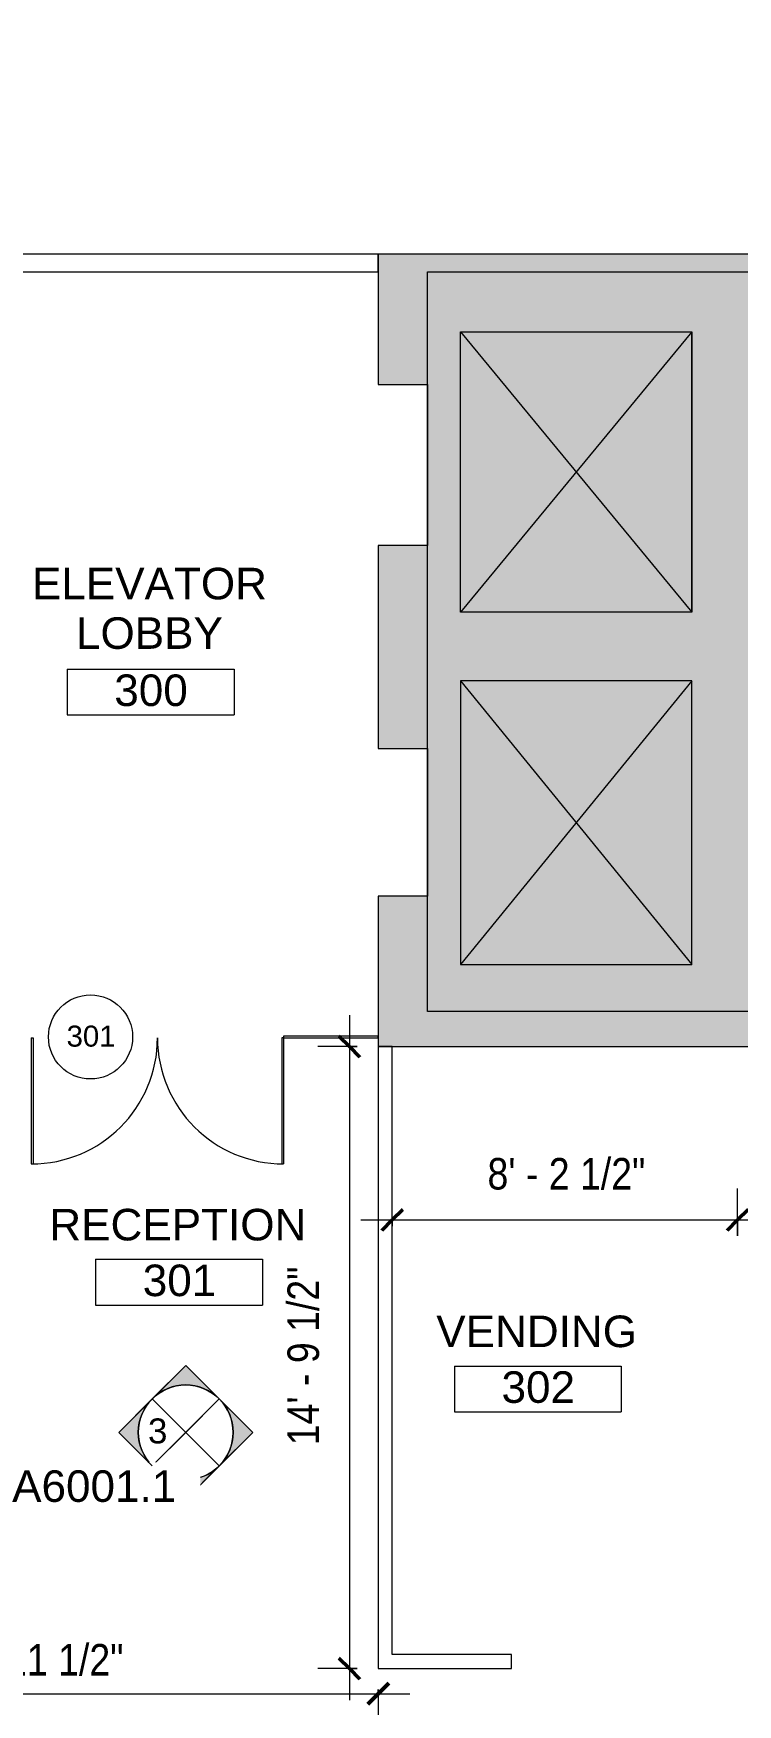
# Model space of a CAD drawing. Header units: inches. Extents: x 41 to 3077, y -701 to 1388.
# Drawn here: x 1477.4 to 1678.3, y -351.5 to 125.3 of the extents above; entities that cross this region are included whole.
import ezdxf

# ---------------------------------------------------------------- set-up
doc = ezdxf.new("R2010")
doc.units = ezdxf.units.IN
doc.header["$MEASUREMENT"] = 0
for name, color, linetype, lineweight in [('3rd Floor Revit Background_dwg', 8, 'Continuous', 9), ('A-ANNO-DIMS', 211, 'Continuous', 9), ('A-ANNO-DIMS-96', 211, 'Continuous', 9), ('A-AREA-IDEN', 2, 'Continuous', 20), ('A-DETL-GENF', 92, 'Continuous', 9), ('A-DETL-MEDM', 33, 'Continuous', 20), ('A-DOOR', 31, 'Continuous', 9), ('A-DOOR-IDEN', 31, 'Continuous', 20), ('A-WALL', 113, 'Continuous', 9), ('AWAEX', 7, 'Continuous', 9), ('G-ANNO-SYMB', 111, 'Continuous', 9), ('I-WALL', 2, 'Continuous', 9)]:
    doc.layers.add(name, color=color, linetype=linetype, lineweight=lineweight)
doc.styles.add('Arial', font='arial.ttf', dxfattribs={"height": 9})
doc.styles.add('Arial_3', font='arial.ttf', dxfattribs={"height": 7.125})
doc.styles.add('Arial_4', font='arial.ttf', dxfattribs={"height": 6})
doc.styles.add('Arial_5', font='arial.ttf', dxfattribs={"width": 0.85, "height": 9})
doc.dimstyles.new('Linear_-_3_32__Arial__85_-_1_2__Tolerance', dxfattribs={"dimscale": 12, "dimtxt": 9.182335, "dimasz": 0.5, "dimexe": 0.75, "dimexo": 0.5, "dimgap": 0.5, "dimtad": 1, "dimdec": 1, "dimrnd": 0.5, "dimzin": 3, "dimdsep": 46, "dimlunit": 4, "dimtxsty": 'Arial_5', "dimblk1": 'OBLIQUE', "dimblk2": 'OBLIQUE', "dimsah": 1, "dimcen": 0.09, "dimdle": 0.75, "dimazin": 0, "dimtfac": 1, "dimtdec": 4, "dimtix": 1, "dimtmove": 0, "dimatfit": 3, "dimfxl": 1, "dimtvp": 1, "dimfrac": 2, "dimtolj": 1, "dimtzin": 0, "dimarcsym": 2})
doc.dimstyles.new('Linear_-_3_32__Arial__85_-_1_2__Tolerance_1', dxfattribs={"dimscale": 12, "dimtxt": 9.182335, "dimasz": 0.5, "dimexe": 0.75, "dimexo": 0.5, "dimgap": 0.5, "dimtad": 1, "dimdec": 1, "dimrnd": 0.5, "dimzin": 3, "dimdsep": 46, "dimlunit": 4, "dimtxsty": 'Arial_5', "dimblk1": 'OBLIQUE', "dimblk2": 'OBLIQUE', "dimsah": 1, "dimcen": 0.09, "dimdle": 0.75, "dimazin": 0, "dimtfac": 1, "dimtdec": 4, "dimtix": 1, "dimtmove": 2, "dimatfit": 3, "dimfxl": 1, "dimtvp": 1, "dimfrac": 2, "dimtolj": 1, "dimtzin": 0, "dimarcsym": 2})

# ---------------------------------------------------------------- blocks, each defined once
blk = doc.blocks.new('Double-Glass - No Frame - 72_ x 96_-2616943-3rd Floor New Construction - Partition Plan')
at = {"layer": 'A-DOOR', "color": 250, "lineweight": 20}
for p, q in [((-36, -0.25), (-36, -36.25)), ((-36, -0.25), (-35.5, -0.25)), ((-35.5, -0.25), (-35.5, -36.25)), ((35.5, -0.25), (35.5, -36.25)), ((36, -0.25), (35.5, -0.25)), ((36, -0.25), (36, -36.25)), ((-36, -36.25), (-35.5, -36.25))]:
    blk.add_line(p, q, dxfattribs=at)
at = {"layer": 'A-DOOR'}
for centre, start, end in [((-36, -0.25), 270, 360), ((36, -0.25), 180, 270)]:
    blk.add_arc(centre, 36, start, end, dxfattribs=at)
blk = doc.blocks.new('3rd Floor Revit Background_dwg-1506769-3rd Floor New Construction - Partition Plan')
at = {"layer": 'AWAEX'}
for p, q in [((863.19, 62.36), (393.16, 62.36)), ((482.62, 40.18), (416.62, -39.82)), ((416.62, 40.18), (482.62, -39.82)), ((482.62, -39.82), (482.62, 40.18)), ((482.62, -59.36), (416.62, -140.36)), ((416.62, -59.36), (482.62, -140.36)), ((482.62, -140.36), (482.62, -59.36)), ((393.16, -161.23), (393.16, -163.73))]:
    blk.add_line(p, q, dxfattribs=at)
at = {"layer": 'AWAEX', "flags": 128}
for points in [[(393.16, 57.36), (393.16, 25.14), (407.16, 25.14)], [(407.16, -120.86), (393.16, -120.86), (393.16, -160.73)], [(397.16, -163.73), (531.66, -163.73), (531.66, -147.94), (545.07, -147.94)]]:
    blk.add_lwpolyline(points, dxfattribs=at)
for points in [[(504.16, -153.73), (407.16, -153.73), (407.16, 57.36), (504.16, 57.36)], [(416.62, 40.18), (482.62, 40.18), (482.62, -39.82), (416.62, -39.82)], [(393.16, -78.73), (407.16, -78.73), (407.16, -20.73), (393.16, -20.73)], [(416.62, -140.36), (482.62, -140.36), (482.62, -59.36), (416.62, -59.36)]]:
    blk.add_lwpolyline(points, close=True, dxfattribs=at)
blk = doc.blocks.new('FORM Room Tag - Name _ Number-61107-3rd Floor New Construction - Partition Plan')
at = {"layer": 'A-AREA-IDEN'}
for p, q in [((-0.2444, -0.0231), (-0.2444, -0.1589)), ((-0.2444, -0.0231), (0.2515, -0.0231)), ((0.2515, -0.0231), (0.2515, -0.1589)), ((-0.2444, -0.1589), (0.2515, -0.1589))]:
    blk.add_line(p, q, dxfattribs=at)
blk = doc.blocks.new('FORM Door Tag - Default-60822-3rd Floor New Construction - Partition Plan')
at = {"layer": 'A-DOOR-IDEN'}
blk.add_circle((-0.002, 0), 0.125, dxfattribs=at)
blk = doc.blocks.new('Elevation - Interiors-59324-3rd Floor New Construction - Partition Plan')
at = {"layer": 'G-ANNO-SYMB'}
h = blk.add_hatch(color=256, dxfattribs=at)
edge = h.paths.add_edge_path(flags=0)
edge.add_line((-0.0996, 0.0996), (0, 0.1992))
edge.add_line((0, 0.1992), (0.0996, 0.0996))
edge.add_arc((0, 0), 0.1409, 45, 135)
h = blk.add_hatch(color=256, dxfattribs=at)
edge = h.paths.add_edge_path(flags=0)
edge.add_line((-0.1992, 0), (-0.0996, 0.0996))
edge.add_arc((0, 0), 0.1409, 135, 225)
edge.add_line((-0.0996, -0.0996), (-0.1992, 0))
h = blk.add_hatch(color=256, dxfattribs=at)
edge = h.paths.add_edge_path(flags=0)
edge.add_line((0.1992, 0), (0.0996, -0.0996))
edge.add_arc((0, 0), 0.1409, 315, 405)
edge.add_line((0.0996, 0.0996), (0.1992, 0))
h = blk.add_hatch(color=256, dxfattribs=at)
edge = h.paths.add_edge_path(flags=0)
edge.add_arc((0, 0), 0.1409, 225, 315)
edge.add_line((0.0996, -0.0996), (0, -0.1992))
edge.add_line((0, -0.1992), (-0.0996, -0.0996))
for p, q in [((0, 0.1992), (-0.1992, 0)), ((0, 0.1992), (-0.0996, 0.0996)), ((0.1992, 0), (0, 0.1992)), ((0.0996, 0.0996), (0, 0.1992)), ((-0.0996, 0.0996), (-0.1992, 0)), ((-0.0996, 0.0996), (0.0996, -0.0996)), ((0.0996, 0.0996), (-0.0996, -0.0996)), ((0, 0), (-0.0996, 0.0996)), ((-0.0996, 0.0996), (0, 0)), ((0.0996, 0.0996), (0, 0)), ((0, 0), (0.0996, 0.0996)), ((0.1992, 0), (0.0996, 0.0996)), ((0, -0.1992), (0.1992, 0)), ((-0.1992, 0), (0, -0.1992)), ((-0.1992, 0), (-0.0996, -0.0996)), ((-0.0996, -0.0996), (0, 0)), ((0, 0), (-0.0996, -0.0996)), ((0, 0), (0.0996, -0.0996)), ((0.0996, -0.0996), (0, 0)), ((0.0996, -0.0996), (0.1992, 0)), ((-0.0996, -0.0996), (0, -0.1992)), ((0, -0.1992), (0.0996, -0.0996))]:
    blk.add_line(p, q, dxfattribs=at)
blk.add_circle((0, 0), 0.1409, dxfattribs=at)
for start, end in [(135, 225), (135, 225), (45, 135), (45, 135), (315, 45), (315, 45), (225, 315), (225, 315)]:
    blk.add_arc((0, 0), 0.1409, start, end, dxfattribs=at)
blk = doc.blocks.new('Elevation - Triangle - 51_256_-58624-3rd Floor New Construction - Partition Plan')
at = {"layer": 'G-ANNO-SYMB'}
for p, q in [((0, 0.0996), (-0.0996, 0)), ((0.0996, 0), (0, 0.0996))]:
    blk.add_line(p, q, dxfattribs=at)
blk = doc.blocks.new('DIMBLOCK2-3rd Floor New Construction - Partition Plan')
at = {"layer": 'A-ANNO-DIMS-96'}
for p, q in [((1579.82, -214.96), (1579.82, -204.21)), ((1678.35, -217.73), (1678.35, -204.21)), ((1570.82, -213.21), (1687.35, -213.21)), ((1579.82, -213.21), (1579.82, -214.96)), ((1678.35, -213.21), (1678.35, -217.73))]:
    blk.add_line(p, q, dxfattribs=at)
at = {"layer": 'A-ANNO-DIMS-96', "lineweight": 50}
for p, q in [((1579.82, -213.21), (1576.82, -216.21)), ((1579.82, -213.21), (1582.82, -210.21)), ((1678.35, -213.21), (1675.35, -216.21)), ((1678.35, -213.21), (1681.35, -210.21))]:
    blk.add_line(p, q, dxfattribs=at)
at = {"layer": 'A-ANNO-DIMS-96', "color": 0, "insert": (1606.98, -195.52), "char_height": 9, "width": 53.0598, "attachment_point": 1, "line_spacing_factor": 0.941778, "style": 'Arial_5'}
blk.add_mtext('8\' - 2 1/2"', dxfattribs=at)
blk = doc.blocks.new('_Oblique')
at = {"color": 0, "linetype": 'ByBlock', "lineweight": -2}
blk.add_line((-0.5, -0.5), (0.5, 0.5), dxfattribs=at)
blk = doc.blocks.new('DIMBLOCK3-3rd Floor New Construction - Partition Plan')
at = {"layer": 'A-ANNO-DIMS-96'}
for p, q in [((1372.35, -311.22), (1372.35, -357.37)), ((1372.35, -348.37), (1372.35, -311.22)), ((1575.82, -347.22), (1575.82, -357.37)), ((1575.82, -348.37), (1575.82, -347.22)), ((1363.35, -348.37), (1584.82, -348.37))]:
    blk.add_line(p, q, dxfattribs=at)
at = {"layer": 'A-ANNO-DIMS-96', "lineweight": 50}
for p, q in [((1372.35, -348.37), (1375.35, -345.37)), ((1575.82, -348.37), (1578.82, -345.37)), ((1372.35, -348.37), (1369.35, -351.37)), ((1575.82, -348.37), (1572.82, -351.37))]:
    blk.add_line(p, q, dxfattribs=at)
at = {"layer": 'A-ANNO-DIMS-96', "color": 0, "insert": (1446.19, -334.19), "char_height": 9, "width": 66.9604, "attachment_point": 1, "line_spacing_factor": 0.941778, "style": 'Arial_5'}
blk.add_mtext('16\' - 11 1/2"', dxfattribs=at)
blk = doc.blocks.new('DIMBLOCK4-3rd Floor New Construction - Partition Plan')
at = {"layer": 'A-ANNO-DIMS-96'}
for p, q in [((1567.58, -154.73), (1567.58, -350.22)), ((1569.82, -163.73), (1558.58, -163.73)), ((1567.58, -163.73), (1569.82, -163.73)), ((1569.82, -341.22), (1558.58, -341.22)), ((1567.58, -341.22), (1569.82, -341.22))]:
    blk.add_line(p, q, dxfattribs=at)
at = {"layer": 'A-ANNO-DIMS-96', "lineweight": 50}
for p, q in [((1567.58, -163.73), (1564.58, -160.73)), ((1567.58, -163.73), (1570.58, -166.73)), ((1567.58, -341.22), (1564.58, -338.22)), ((1567.58, -341.22), (1570.58, -344.22))]:
    blk.add_line(p, q, dxfattribs=at)
at = {"layer": 'A-ANNO-DIMS-96', "color": 0, "insert": (1549.9, -277.48), "char_height": 9, "width": 60.0101, "attachment_point": 1, "rotation": 90, "line_spacing_factor": 0.941778, "style": 'Arial_5'}
blk.add_mtext('14\' - 9 1/2"', dxfattribs=at)
blk = doc.blocks.new('DIMBLOCK29-3rd Floor New Construction - Partition Plan')
at = {"layer": 'A-ANNO-DIMS-96'}
for p, q in [((1678.35, -217.73), (1678.35, -204.21)), ((2044.37, -217.73), (2044.37, -204.21)), ((1669.35, -213.21), (2053.37, -213.21)), ((1678.35, -213.21), (1678.35, -217.73)), ((2044.37, -213.21), (2044.37, -217.73))]:
    blk.add_line(p, q, dxfattribs=at)
at = {"layer": 'A-ANNO-DIMS-96', "lineweight": 50}
for p, q in [((1678.35, -213.21), (1675.35, -216.21)), ((1678.35, -213.21), (1681.35, -210.21)), ((2044.37, -213.21), (2041.37, -216.21)), ((2044.37, -213.21), (2047.37, -210.21))]:
    blk.add_line(p, q, dxfattribs=at)
at = {"layer": 'A-ANNO-DIMS-96', "color": 0, "insert": (1845.11, -195.52), "char_height": 9, "width": 38.9896, "attachment_point": 1, "line_spacing_factor": 0.941778, "style": 'Arial_5'}
blk.add_mtext('30\' - 6"', dxfattribs=at)

msp = doc.modelspace()

# ---------------------------------------------------------------- hatches: boundary and pattern name
at = {"layer": 'A-DETL-GENF'}
h = msp.add_hatch(color=9, dxfattribs=at)
h.paths.add_polyline_path([(2699.74, -163.73), (2713.64, -163.73), (2713.64, 78.29), (2426.14, 78.29), (2426.14, -163.73), (2660.14, -163.73)], flags=0)
h.paths.add_polyline_path([(1444.85, -163.73), (1447.32, -163.73), (1447.32, -120.86), (1433.82, -120.86), (1433.82, -76.86), (1447.32, -76.86), (1447.32, -18.86), (1433.82, -18.86), (1433.82, 25.14), (1447.32, 25.14), (1447.32, 62.36), (1323.64, 62.36), (1323.64, 94.66), (1298.07, 120.23), (1220.23, 120.23), (1220.23, 18.14), (1183.73, 18.14), (1183.73, -163.73), (1433.82, -163.73)], flags=0)
h.paths.add_polyline_path([(1682.35, -163.73), (1714.32, -163.73), (1714.32, -147.94), (1936.36, -147.94), (1936.36, -163.73), (2049.86, -163.73), (2049.86, 62.36), (1575.82, 62.36), (1575.82, 25.14), (1589.82, 25.14), (1589.82, -20.73), (1575.82, -20.73), (1575.82, -78.73), (1589.82, -78.73), (1589.82, -120.86), (1575.82, -120.86), (1575.82, -163.73), (1678.35, -163.73)], flags=0)
h.paths.add_polyline_path([(791.17, 330.78), (841.01, 330.78), (966.34, 456.11), (853.45, 569.01), (791.17, 569.01), (791.16, 773.5), (677.1, 773.5), (677.1, 330.78), (759.34, 330.78)], flags=0)

# ---------------------------------------------------------------- linework, layer by layer
at = {"layer": 'A-DETL-MEDM'}
for p, q in [((2049.86, 62.36), (1575.82, 62.36)), ((1575.82, 62.36), (1575.82, 25.14)), ((1575.82, 25.14), (1589.82, 25.14)), ((1589.82, 25.14), (1589.82, -20.73)), ((1589.82, -20.73), (1575.82, -20.73)), ((1575.82, -20.73), (1575.82, -78.73)), ((1575.82, -78.73), (1589.82, -78.73)), ((1589.82, -78.73), (1589.82, -120.86)), ((1589.82, -120.86), (1575.82, -120.86)), ((1575.82, -120.86), (1575.82, -163.73)), ((1575.82, -163.73), (1714.32, -163.73))]:
    msp.add_line(p, q, dxfattribs=at)
at = {"layer": 'A-WALL', "color": 250, "lineweight": 20}
for p, q in [((1575.82, 62.36), (1447.32, 62.36)), ((1575.82, 57.36), (1575.82, 62.36)), ((1447.32, 57.36), (1575.82, 57.36)), ((1575.82, -163.73), (1575.82, -341.22)), ((1579.82, -163.73), (1575.82, -163.73)), ((1579.82, -337.22), (1579.82, -163.73)), ((1613.82, -337.22), (1579.82, -337.22)), ((1613.82, -341.22), (1613.82, -337.22)), ((1575.82, -341.22), (1613.82, -341.22))]:
    msp.add_line(p, q, dxfattribs=at)
at = {"layer": 'I-WALL', "color": 250, "lineweight": 20}
for p, q in [((1575.82, -160.73), (1548.82, -160.73)), ((1548.82, -160.73), (1548.82, -161.23)), ((1548.82, -161.23), (1575.82, -161.23)), ((1575.82, -161.23), (1575.82, -160.73))]:
    msp.add_line(p, q, dxfattribs=at)

# ---------------------------------------------------------------- block references
at = {"layer": '3rd Floor Revit Background_dwg', "color": 7}
msp.add_blockref('3rd Floor Revit Background_dwg-1506769-3rd Floor New Construction - Partition Plan', (1182.67, 0), dxfattribs=at)
at = {"layer": 'A-AREA-IDEN', "xscale": 95.99999999999994, "yscale": 95.99999999999994, "zscale": 95.99999999999994}
for p in [(1510.51, -53.85), (1518.62, -222.22), (1620.99, -252.67)]:
    msp.add_blockref('FORM Room Tag - Name _ Number-61107-3rd Floor New Construction - Partition Plan', p, dxfattribs=at)
at = {"layer": 'A-DOOR', "lineweight": 13}
msp.add_blockref('Double-Glass - No Frame - 72_ x 96_-2616943-3rd Floor New Construction - Partition Plan', (1512.82, -160.98), dxfattribs=at)
at = {"layer": 'A-DOOR-IDEN', "xscale": 95.99999999999994, "yscale": 95.99999999999994, "zscale": 95.99999999999994}
msp.add_blockref('FORM Door Tag - Default-60822-3rd Floor New Construction - Partition Plan', (1493.9, -160.98), dxfattribs=at)
at = {"layer": 'G-ANNO-SYMB', "xscale": 95.99999999999994, "yscale": 95.99999999999994, "zscale": 95.99999999999994}
msp.add_blockref('Elevation - Interiors-59324-3rd Floor New Construction - Partition Plan', (1520.87, -273.81), dxfattribs=at)

# ---------------------------------------------------------------- texts
at = {"layer": 'A-AREA-IDEN', "lineweight": 9, "char_height": 9, "attachment_point": 2, "line_spacing_factor": 0.941778, "style": 'Arial'}
for s, insert, width in [('ELEVATOR\\PLOBBY', (1510.52, -27.12), 80.1056), ('300', (1510.98, -57.56), 25.1225), ('RECEPTION', (1518.63, -210.04), 87.4881), ('301', (1519.1, -225.94), 25.1225), ('VENDING', (1621, -240.49), 68.3156), ('302', (1621.47, -256.39), 25.1225)]:
    msp.add_mtext(s, dxfattribs=dict(at, insert=insert, width=width))
at = {"layer": 'A-DOOR-IDEN', "lineweight": 9, "insert": (1493.86, -157.75), "char_height": 6, "width": 16.7484, "attachment_point": 2, "line_spacing_factor": 0.941778, "style": 'Arial_4'}
msp.add_mtext('301', dxfattribs=at)
at = {"layer": 'G-ANNO-SYMB', "insert": (1512.88, -269.84), "char_height": 7.12, "width": 6.6294, "attachment_point": 2, "line_spacing_factor": 0.941778, "style": 'Arial_3'}
msp.add_mtext('3', dxfattribs=at)

# ---------------------------------------------------------------- dimensions: what is measured, and where the dimension line sits
at = {"layer": 'A-ANNO-DIMS'}
dim = msp.add_linear_dim(base=(1567.58, -341.22), p1=(1575.82, -163.73), p2=(1575.82, -341.22), angle=90, dimstyle='Linear_-_3_32__Arial__85_-_1_2__Tolerance', override={"dimpost": '<>', "dimfxl": 177.48775}, dxfattribs=at)
dim.commit()
dim.dimension.update_dxf_attribs({"geometry": 'DIMBLOCK4-3rd Floor New Construction - Partition Plan', "text_midpoint": (1556.93, -252.48)})
for base, p1, p2, override, picture, middle in [((1678.35, -213.21), (1579.82, -208.96), (1678.35, -223.73), {"dimpost": '<>', "dimfxl": 99.62993}, 'DIMBLOCK2-3rd Floor New Construction - Partition Plan', (1629.09, -202.55)), ((2044.37, -213.21), (1678.35, -223.73), (2044.37, -223.73), {"dimpost": '<>', "dimfxl": 366.013467}, 'DIMBLOCK29-3rd Floor New Construction - Partition Plan', (1861.36, -202.61))]:
    dim = msp.add_linear_dim(base=base, p1=p1, p2=p2, dimstyle='Linear_-_3_32__Arial__85_-_1_2__Tolerance', override=override, dxfattribs=at)
    dim.commit()
    dim.dimension.update_dxf_attribs({"geometry": picture, "text_midpoint": middle})
dim = msp.add_linear_dim(base=(1575.82, -348.37), p1=(1372.35, -305.22), p2=(1575.82, -341.22), dimstyle='Linear_-_3_32__Arial__85_-_1_2__Tolerance_1', override={"dimpost": '<>', "dimfxl": 206.636573}, dxfattribs=at)
dim.commit()
dim.dimension.update_dxf_attribs({"geometry": 'DIMBLOCK3-3rd Floor New Construction - Partition Plan', "text_midpoint": (1479.67, -340.19), "dimtype": 160})

# ---------------------------------------------------------------- next in the draw order: texts
at = {"layer": 'G-ANNO-SYMB', "insert": (1494.76, -284.65), "char_height": 9, "width": 56.0849, "attachment_point": 2, "line_spacing_factor": 0.941778, "style": 'Arial', "bg_fill": 3, "box_fill_scale": 1.25, "bg_fill_color": 256, "bg_fill_true_color": 13158600, "bg_fill_transparency": 0}
msp.add_mtext('A6001.1', dxfattribs=at)

# ---------------------------------------------------------------- next in the draw order: block references
at = {"layer": 'G-ANNO-SYMB', "xscale": 95.99999999999994, "yscale": 95.99999999999994, "zscale": 95.99999999999994, "rotation": 89.99999999999937}
msp.add_blockref('Elevation - Triangle - 51_256_-58624-3rd Floor New Construction - Partition Plan', (1511.31, -273.81), dxfattribs=at)

doc.saveas('drawing.dxf')
